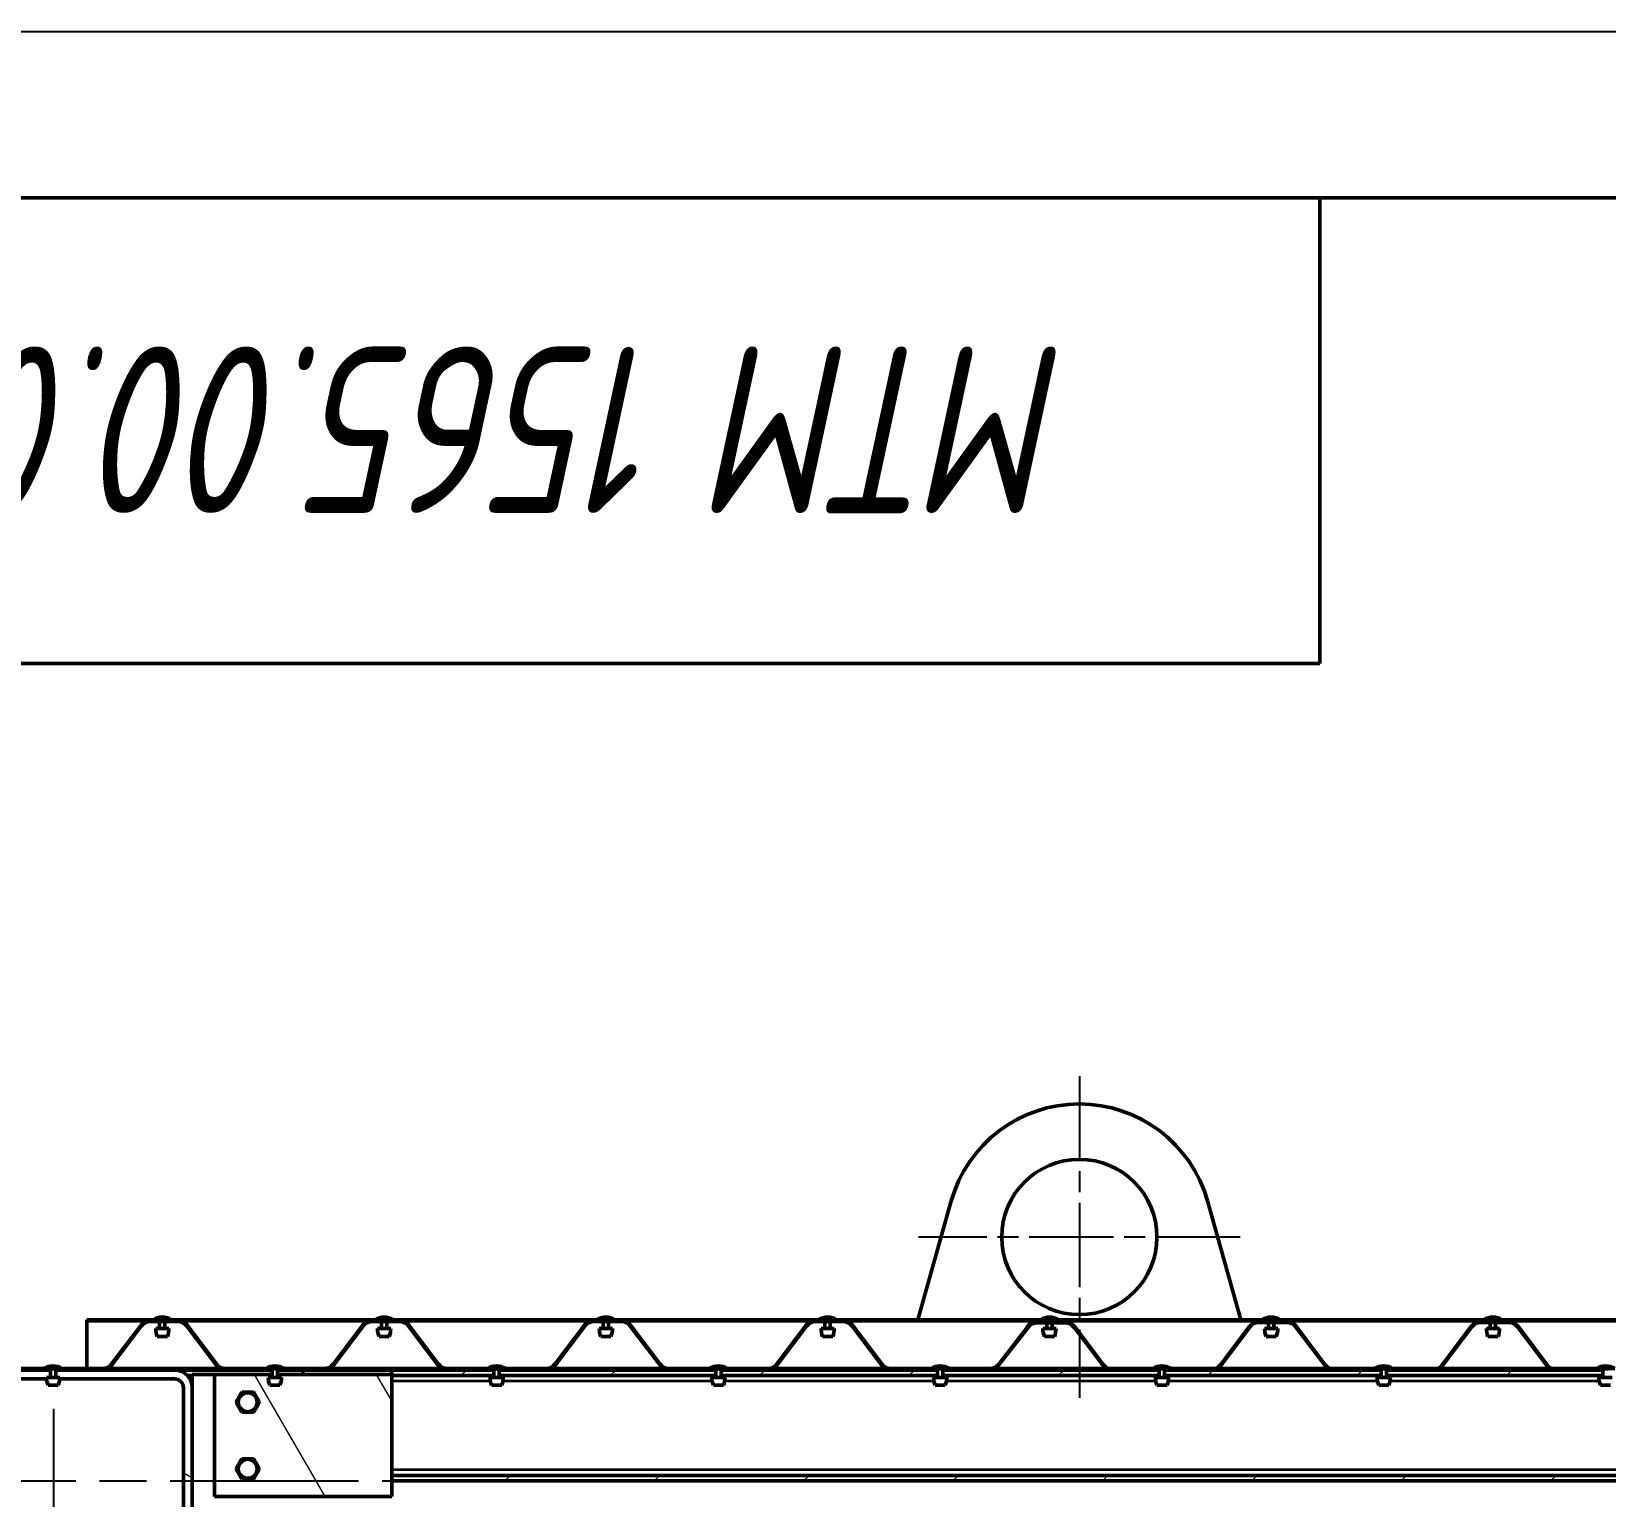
# Model space of a CAD drawing. Header units: millimetres. Extents: x 0 to 25230, y 0 to 17820.
# Drawn here: x 1538 to 2958, y 16499 to 17820 of the extents above; entities that cross this region are included whole.
import ezdxf

# ---------------------------------------------------------------- set-up
doc = ezdxf.new("R2010")
doc.units = ezdxf.units.MM
doc.header["$LTSCALE"] = 30
doc.linetypes.add('CHAIN', pattern=[0.7087, 0.4724, -0.0591, 0.1181, -0.0591])
for name, color, linetype, lineweight in [('Видимые тонкие (ГОСТ)', 7, 'Continuous', 35), ('Видимый контур (ГОСТ)', 7, 'Continuous', 50), ('Кромка (ГОСТ)', 7, 'Continuous', 50), ('Маркер центра (ГОСТ)', 7, 'Continuous', 25), ('Обозначение (ГОСТ)', 7, 'Continuous', 25), ('Осевая линия (ГОСТ)', 7, 'Continuous', 25), ('Штриховка (ГОСТ)', 7, 'Continuous', 18), ('Эскизная геометрия (ГОСТ)', 7, 'Continuous', 50)]:
    doc.layers.add(name, color=color, linetype=linetype, lineweight=lineweight)
doc.styles.add('Стиль текста110', font='GOST Common Italic.ttf', dxfattribs={"width": 0.8})
pattern_1 = [(135.0002, (0, 0), (-67.3517, -67.35217), [])]
pattern_2 = [(60, (0, 0), (-82.4889, 47.62503), [])]
pattern_3 = [(45, (0, 0), (-67.3519, 67.3519), [])]

# ---------------------------------------------------------------- blocks, each defined once
blk = doc.blocks.new('ГОСТ - Доп. графы 3')
at = {"layer": 'Эскизная геометрия (ГОСТ)'}
for p, q in [((0, 0), (70, 0)), ((70, 0), (70, -14)), ((70, -14), (0, -14))]:
    blk.add_line(p, q, dxfattribs=at)
at = {"layer": 'Обозначение (ГОСТ)', "style": 'Стиль текста110', "width": 0.8}
for tag, p in [('ОБОЗНАЧЕНИЕ_003', (14.219, -4.468)), ('ОБОЗНАЧЕНИЕ_002', (50.389, -4.468)), ('ОБОЗНАЧЕНИЕ_001', (62.528, -4.468))]:
    blk.add_attdef(tag, p, '', height=5, rotation=180, dxfattribs=at)
blk = doc.blocks.new('Рамки ГОСТ_ граница 594x841_2')
at = {"layer": 'Кромка (ГОСТ)', "lineweight": 25}
blk.add_line((0, 594), (841, 594), dxfattribs=at)
at = {"layer": 'Кромка (ГОСТ)'}
blk.add_line((836, 589), (20, 589), dxfattribs=at)

msp = doc.modelspace()

# ---------------------------------------------------------------- hatches: boundary and pattern name
at = {"layer": 'Штриховка (ГОСТ)'}
h = msp.add_hatch(dxfattribs=at)
h.set_pattern_fill('ANSI31', color=256, scale=762, angle=90.0002105, style=0)
h.set_pattern_definition(pattern_1)
edge = h.paths.add_edge_path()
edge.add_line((1749.3129, 16614.3985), (1713.0679, 16614.3985))
edge.add_ellipse((1713.0679, 16624.6985), major_axis=(-10.3, 0), ratio=1, start_angle=37.082497, end_angle=90, ccw=False)
edge.add_line((1704.8509, 16618.4879), (1678.6527, 16653.1502))
edge.add_ellipse((1670.1165, 16646.6985), major_axis=(-6.4517, 8.5361), ratio=1, start_angle=270, end_angle=322.917503)
edge.add_line((1670.1165, 16657.3985), (1645.0702, 16657.3985))
edge.add_ellipse((1645.0702, 16646.6985), major_axis=(-10.7, 0), ratio=1, start_angle=270, end_angle=322.917503)
edge.add_line((1636.5341, 16653.1502), (1610.3359, 16618.4879))
edge.add_ellipse((1602.1189, 16624.6985), major_axis=(-6.2105, -8.217), ratio=1, start_angle=37.082497, end_angle=90, ccw=False)
edge.add_line((1602.1189, 16614.3985), (1565.8229, 16614.3985))
edge.add_line((1565.8229, 16614.3985), (1560.7679, 16614.3985))
edge.add_ellipse((1560.7679, 16613.5985), major_axis=(0.1, 0.7937), ratio=1, start_angle=7.1807558, end_angle=90)
edge.add_line((1559.9742, 16613.6985), (1602.1189, 16613.6985))
edge.add_ellipse((1602.1189, 16624.6985), major_axis=(11, 0), ratio=1, start_angle=270, end_angle=322.917503)
edge.add_line((1610.8943, 16618.0659), (1637.0925, 16652.7281))
edge.add_ellipse((1645.0702, 16646.6985), major_axis=(-7.9777, 6.0296), ratio=1, start_angle=307.082497, end_angle=360, ccw=False)
edge.add_line((1645.0702, 16656.6985), (1670.1165, 16656.6985))
edge.add_ellipse((1670.1165, 16646.6985), major_axis=(10, 0), ratio=1, start_angle=37.082497, end_angle=90, ccw=False)
edge.add_line((1678.0942, 16652.7281), (1704.2924, 16618.0659))
edge.add_ellipse((1713.0679, 16624.6985), major_axis=(6.6326, -8.7754), ratio=1, start_angle=270, end_angle=322.917503)
edge.add_line((1713.0679, 16613.6985), (1755.1616, 16613.6985))
edge.add_ellipse((1754.3679, 16613.5985), major_axis=(0.8, 0), ratio=1, start_angle=7.1807558, end_angle=90)
edge.add_line((1754.3679, 16614.3985), (1749.3129, 16614.3985))
h = msp.add_hatch(dxfattribs=at)
h.set_pattern_fill('ANSI31', color=256, scale=762, angle=90.0002105, style=0)
h.set_pattern_definition(pattern_1)
edge = h.paths.add_edge_path()
edge.add_line((1949.3129, 16614.3985), (1913.0679, 16614.3985))
edge.add_ellipse((1913.0679, 16624.6985), major_axis=(-10.3, 0), ratio=1, start_angle=37.082497, end_angle=90, ccw=False)
edge.add_line((1904.8509, 16618.4879), (1878.6527, 16653.1502))
edge.add_ellipse((1870.1165, 16646.6985), major_axis=(-6.4517, 8.5361), ratio=1, start_angle=270, end_angle=322.917503)
edge.add_line((1870.1165, 16657.3985), (1845.0702, 16657.3985))
edge.add_ellipse((1845.0702, 16646.6985), major_axis=(-10.7, 0), ratio=1, start_angle=270, end_angle=322.917503)
edge.add_line((1836.5341, 16653.1502), (1810.3359, 16618.4879))
edge.add_ellipse((1802.1189, 16624.6985), major_axis=(-6.2105, -8.217), ratio=1, start_angle=37.082497, end_angle=90, ccw=False)
edge.add_line((1802.1189, 16614.3985), (1765.8229, 16614.3985))
edge.add_line((1765.8229, 16614.3985), (1760.7679, 16614.3985))
edge.add_ellipse((1760.7679, 16613.5985), major_axis=(0.1, 0.7937), ratio=1, start_angle=7.1807558, end_angle=90)
edge.add_line((1759.9742, 16613.6985), (1802.1189, 16613.6985))
edge.add_ellipse((1802.1189, 16624.6985), major_axis=(11, 0), ratio=1, start_angle=270, end_angle=322.917503)
edge.add_line((1810.8943, 16618.0659), (1837.0925, 16652.7281))
edge.add_ellipse((1845.0702, 16646.6985), major_axis=(6.0296, 7.9777), ratio=1, start_angle=37.082497, end_angle=90, ccw=False)
edge.add_line((1845.0702, 16656.6985), (1870.1165, 16656.6985))
edge.add_ellipse((1870.1165, 16646.6985), major_axis=(10, 0), ratio=1, start_angle=37.082497, end_angle=90, ccw=False)
edge.add_line((1878.0942, 16652.7281), (1904.2924, 16618.0659))
edge.add_ellipse((1913.0679, 16624.6985), major_axis=(6.6326, -8.7754), ratio=1, start_angle=270, end_angle=322.917503)
edge.add_line((1913.0679, 16613.6985), (1955.1616, 16613.6985))
edge.add_ellipse((1954.3679, 16613.5985), major_axis=(0.8, 0), ratio=1, start_angle=7.1807558, end_angle=90)
edge.add_line((1954.3679, 16614.3985), (1949.3129, 16614.3985))
h = msp.add_hatch(dxfattribs=at)
h.set_pattern_fill('ANSI31', color=256, scale=762, angle=90.0002105, style=0)
h.set_pattern_definition(pattern_1)
edge = h.paths.add_edge_path()
edge.add_line((2149.3129, 16614.3985), (2113.0679, 16614.3985))
edge.add_ellipse((2113.0679, 16624.6985), major_axis=(-10.3, 0), ratio=1, start_angle=37.0824939, end_angle=90, ccw=False)
edge.add_line((2104.8509, 16618.4879), (2078.6527, 16653.1502))
edge.add_ellipse((2070.1165, 16646.6985), major_axis=(-6.4517, 8.5361), ratio=1, start_angle=270, end_angle=322.9175061)
edge.add_line((2070.1165, 16657.3985), (2045.0702, 16657.3985))
edge.add_ellipse((2045.0702, 16646.6985), major_axis=(-10.7, 0), ratio=1, start_angle=270, end_angle=322.9175029)
edge.add_line((2036.5341, 16653.1502), (2010.3359, 16618.4879))
edge.add_ellipse((2002.1189, 16624.6985), major_axis=(-6.2105, -8.217), ratio=1, start_angle=37.0824971, end_angle=90, ccw=False)
edge.add_line((2002.1189, 16614.3985), (1965.8229, 16614.3985))
edge.add_line((1965.8229, 16614.3985), (1960.7679, 16614.3985))
edge.add_ellipse((1960.7679, 16613.5985), major_axis=(0.1, 0.7937), ratio=1, start_angle=7.1807558, end_angle=90)
edge.add_line((1959.9742, 16613.6985), (2002.1189, 16613.6985))
edge.add_ellipse((2002.1189, 16624.6985), major_axis=(11, 0), ratio=1, start_angle=270, end_angle=322.9175029)
edge.add_line((2010.8943, 16618.0659), (2037.0925, 16652.7281))
edge.add_ellipse((2045.0702, 16646.6985), major_axis=(-7.9777, 6.0296), ratio=1, start_angle=307.0824971, end_angle=360, ccw=False)
edge.add_line((2045.0702, 16656.6985), (2070.1165, 16656.6985))
edge.add_ellipse((2070.1165, 16646.6985), major_axis=(10, 0), ratio=1, start_angle=37.0824939, end_angle=90, ccw=False)
edge.add_line((2078.0942, 16652.7281), (2104.2924, 16618.0659))
edge.add_ellipse((2113.0679, 16624.6985), major_axis=(6.6326, -8.7755), ratio=1, start_angle=270, end_angle=322.9175061)
edge.add_line((2113.0679, 16613.6985), (2155.1616, 16613.6985))
edge.add_ellipse((2154.3679, 16613.5985), major_axis=(0.8, 0), ratio=1, start_angle=7.1807558, end_angle=90)
edge.add_line((2154.3679, 16614.3985), (2149.3129, 16614.3985))
h = msp.add_hatch(dxfattribs=at)
h.set_pattern_fill('ANSI31', color=256, scale=762, angle=90.0002105, style=0)
h.set_pattern_definition(pattern_1)
edge = h.paths.add_edge_path()
edge.add_line((2304.8503, 16618.488), (2278.6527, 16653.1501))
edge.add_ellipse((2270.1165, 16646.6985), major_axis=(-6.4516, 8.5362), ratio=1, start_angle=270, end_angle=322.9180666)
edge.add_line((2270.1165, 16657.3985), (2245.0703, 16657.3985))
edge.add_ellipse((2245.0703, 16646.6985), major_axis=(-10.7, 0), ratio=1, start_angle=270, end_angle=322.917448)
edge.add_line((2236.5341, 16653.1502), (2210.3359, 16618.4879))
edge.add_ellipse((2202.1189, 16624.6985), major_axis=(-6.2105, -8.217), ratio=1, start_angle=37.082552, end_angle=90, ccw=False)
edge.add_line((2202.1189, 16614.3985), (2165.8229, 16614.3985))
edge.add_line((2165.8229, 16614.3985), (2160.7679, 16614.3985))
edge.add_ellipse((2160.7679, 16613.5985), major_axis=(0.1, 0.7937), ratio=1, start_angle=7.1807558, end_angle=90)
edge.add_line((2159.9742, 16613.6985), (2202.1189, 16613.6985))
edge.add_ellipse((2202.1189, 16624.6985), major_axis=(11, 0), ratio=1, start_angle=270, end_angle=322.917448)
edge.add_line((2210.8943, 16618.0659), (2237.0926, 16652.7281))
edge.add_ellipse((2245.0703, 16646.6985), major_axis=(6.0297, 7.9777), ratio=1, start_angle=37.082552, end_angle=90, ccw=False)
edge.add_line((2245.0703, 16656.6985), (2270.1165, 16656.6985))
edge.add_ellipse((2270.1165, 16646.6985), major_axis=(10, 0), ratio=1, start_angle=37.0819334, end_angle=90, ccw=False)
edge.add_line((2278.0943, 16652.728), (2304.2918, 16618.066))
edge.add_ellipse((2313.0673, 16624.6985), major_axis=(6.6325, -8.7755), ratio=1, start_angle=270, end_angle=322.9180666)
edge.add_line((2313.0673, 16613.6985), (2355.1616, 16613.6985))
edge.add_ellipse((2354.3679, 16613.5985), major_axis=(0.8, 0), ratio=1, start_angle=7.1807558, end_angle=90)
edge.add_line((2354.3679, 16614.3985), (2349.3129, 16614.3985))
edge.add_line((2349.3129, 16614.3985), (2313.0673, 16614.3985))
edge.add_ellipse((2313.0673, 16624.6985), major_axis=(-10.3, 0), ratio=1, start_angle=37.0819334, end_angle=90, ccw=False)
h = msp.add_hatch(dxfattribs=at)
h.set_pattern_fill('ANSI31', color=256, scale=762, angle=90.0002105, style=0)
h.set_pattern_definition(pattern_1)
edge = h.paths.add_edge_path()
edge.add_line((2359.9742, 16613.6985), (2402.2038, 16613.6985))
edge.add_ellipse((2402.2038, 16624.6985), major_axis=(11, 0), ratio=1, start_angle=270, end_angle=322.2009901)
edge.add_line((2410.8956, 16617.9567), (2437.1675, 16651.8274))
edge.add_ellipse((2445.0692, 16645.6985), major_axis=(-7.9017, 6.1289), ratio=1, start_angle=307.7990099, end_angle=360, ccw=False)
edge.add_line((2445.0692, 16655.6985), (2470.1165, 16655.6985))
edge.add_ellipse((2470.1165, 16645.6985), major_axis=(10, 0), ratio=1, start_angle=36.3795435, end_angle=90, ccw=False)
edge.add_line((2478.1676, 16651.6298), (2479.6186, 16649.6602))
edge.add_line((2479.6186, 16649.6602), (2479.789, 16649.7857))
edge.add_line((2479.789, 16649.7857), (2480.1822, 16650.0754))
edge.add_line((2480.1822, 16650.0754), (2478.7312, 16652.045))
edge.add_ellipse((2470.1165, 16645.6985), major_axis=(-6.3465, 8.6146), ratio=1, start_angle=270, end_angle=323.6204565)
edge.add_line((2470.1165, 16656.3985), (2445.0692, 16656.3985))
edge.add_ellipse((2445.0692, 16645.6985), major_axis=(-10.7, 0), ratio=1, start_angle=270, end_angle=322.2009901)
edge.add_line((2436.6144, 16652.2564), (2435.1201, 16650.3298))
edge.add_line((2435.1201, 16650.3298), (2410.3425, 16618.3857))
edge.add_ellipse((2402.2038, 16624.6985), major_axis=(-6.3128, -8.1387), ratio=1, start_angle=37.7990099, end_angle=90, ccw=False)
edge.add_line((2402.2038, 16614.3985), (2365.8229, 16614.3985))
edge.add_line((2365.8229, 16614.3985), (2360.7679, 16614.3985))
edge.add_ellipse((2360.7679, 16613.5985), major_axis=(0.1, 0.7937), ratio=1, start_angle=7.1807558, end_angle=90)
h = msp.add_hatch(dxfattribs=at)
h.set_pattern_fill('ANSI31', color=256, scale=762, angle=14.9999778, style=0)
h.set_pattern_definition(pattern_2)
edge = h.paths.add_edge_path()
edge.add_line((2555.1616, 16613.6985), (2513.0679, 16613.6985))
edge.add_ellipse((2513.0679, 16623.9985), major_axis=(-10.3, 0), ratio=1, start_angle=37.082497, end_angle=90, ccw=False)
edge.add_line((2504.8509, 16617.7879), (2478.6527, 16652.4502))
edge.add_ellipse((2470.1165, 16645.9985), major_axis=(-6.4517, 8.5361), ratio=1, start_angle=270, end_angle=322.917503)
edge.add_line((2470.1165, 16656.6985), (2445.0702, 16656.6985))
edge.add_ellipse((2445.0702, 16645.9985), major_axis=(-10.7, 0), ratio=1, start_angle=270, end_angle=322.917503)
edge.add_line((2436.5341, 16652.4502), (2435, 16650.4206))
edge.add_line((2435, 16650.4206), (2435.1201, 16650.3298))
edge.add_line((2435.1201, 16650.3298), (2435.5585, 16649.9985))
edge.add_line((2435.5585, 16649.9985), (2437.0925, 16652.0281))
edge.add_ellipse((2445.0702, 16645.9985), major_axis=(6.0296, 7.9777), ratio=1, start_angle=37.082497, end_angle=90, ccw=False)
edge.add_line((2445.0702, 16655.9985), (2470.1165, 16655.9985))
edge.add_ellipse((2470.1165, 16645.9985), major_axis=(10, 0), ratio=1, start_angle=37.082497, end_angle=90, ccw=False)
edge.add_line((2478.0942, 16652.0281), (2479.789, 16649.7857))
edge.add_line((2479.789, 16649.7857), (2504.2924, 16617.3659))
edge.add_ellipse((2513.0679, 16623.9985), major_axis=(6.6326, -8.7754), ratio=1, start_angle=270, end_angle=322.917503)
edge.add_line((2513.0679, 16612.9985), (2555.1679, 16612.9985))
edge.add_line((2555.1679, 16612.9985), (2555.1679, 16613.5985))
edge.add_ellipse((2554.3679, 16613.5985), major_axis=(0.1, -0.7937), ratio=1, start_angle=82.8192442, end_angle=90)
h = msp.add_hatch(dxfattribs=at)
h.set_pattern_fill('ANSI31', color=256, scale=762, angle=14.9999778, style=0)
h.set_pattern_definition(pattern_2)
edge = h.paths.add_edge_path()
edge.add_line((2755.1616, 16613.6985), (2713.0679, 16613.6985))
edge.add_ellipse((2713.0679, 16623.9985), major_axis=(-10.3, 0), ratio=1, start_angle=37.082497, end_angle=90, ccw=False)
edge.add_line((2704.8509, 16617.7879), (2678.6527, 16652.4502))
edge.add_ellipse((2670.1165, 16645.9985), major_axis=(-6.4517, 8.5361), ratio=1, start_angle=270, end_angle=322.917503)
edge.add_line((2670.1165, 16656.6985), (2645.0702, 16656.6985))
edge.add_ellipse((2645.0702, 16645.9985), major_axis=(-10.7, 0), ratio=1, start_angle=270, end_angle=322.917503)
edge.add_line((2636.5341, 16652.4502), (2610.3359, 16617.7879))
edge.add_ellipse((2602.1189, 16623.9985), major_axis=(-6.2105, -8.217), ratio=1, start_angle=37.082497, end_angle=90, ccw=False)
edge.add_line((2602.1189, 16613.6985), (2559.9742, 16613.6985))
edge.add_ellipse((2560.7679, 16613.5985), major_axis=(0, 0.8), ratio=1, start_angle=82.8192442, end_angle=90)
edge.add_line((2559.9679, 16613.5985), (2559.9679, 16612.9985))
edge.add_line((2559.9679, 16612.9985), (2602.1189, 16612.9985))
edge.add_ellipse((2602.1189, 16623.9985), major_axis=(11, 0), ratio=1, start_angle=270, end_angle=322.917503)
edge.add_line((2610.8943, 16617.3659), (2637.0925, 16652.0281))
edge.add_ellipse((2645.0702, 16645.9985), major_axis=(-7.9777, 6.0296), ratio=1, start_angle=307.082497, end_angle=360, ccw=False)
edge.add_line((2645.0702, 16655.9985), (2670.1165, 16655.9985))
edge.add_ellipse((2670.1165, 16645.9985), major_axis=(10, 0), ratio=1, start_angle=37.082497, end_angle=90, ccw=False)
edge.add_line((2678.0942, 16652.0281), (2704.2924, 16617.3659))
edge.add_ellipse((2713.0679, 16623.9985), major_axis=(6.6326, -8.7754), ratio=1, start_angle=270, end_angle=322.917503)
edge.add_line((2713.0679, 16612.9985), (2755.1679, 16612.9985))
edge.add_line((2755.1679, 16612.9985), (2755.1679, 16613.5985))
edge.add_ellipse((2754.3679, 16613.5985), major_axis=(0.1, -0.7937), ratio=1, start_angle=82.8192442, end_angle=90)
h = msp.add_hatch(dxfattribs=at)
h.set_pattern_fill('ANSI31', color=256, scale=762, angle=14.9999778, style=0)
h.set_pattern_definition(pattern_2)
edge = h.paths.add_edge_path()
edge.add_line((2955.1616, 16613.6985), (2913.0679, 16613.6985))
edge.add_ellipse((2913.0679, 16623.9985), major_axis=(-10.3, 0), ratio=1, start_angle=37.082497, end_angle=90, ccw=False)
edge.add_line((2904.8509, 16617.7879), (2878.6527, 16652.4502))
edge.add_ellipse((2870.1165, 16645.9985), major_axis=(-6.4517, 8.5361), ratio=1, start_angle=270, end_angle=322.917503)
edge.add_line((2870.1165, 16656.6985), (2845.0702, 16656.6985))
edge.add_ellipse((2845.0702, 16645.9985), major_axis=(-10.7, 0), ratio=1, start_angle=270, end_angle=322.917503)
edge.add_line((2836.5341, 16652.4502), (2810.3359, 16617.7879))
edge.add_ellipse((2802.1189, 16623.9985), major_axis=(-6.2105, -8.217), ratio=1, start_angle=37.082497, end_angle=90, ccw=False)
edge.add_line((2802.1189, 16613.6985), (2759.9742, 16613.6985))
edge.add_ellipse((2760.7679, 16613.5985), major_axis=(0, 0.8), ratio=1, start_angle=82.8192442, end_angle=90)
edge.add_line((2759.9679, 16613.5985), (2759.9679, 16612.9985))
edge.add_line((2759.9679, 16612.9985), (2802.1189, 16612.9985))
edge.add_ellipse((2802.1189, 16623.9985), major_axis=(11, 0), ratio=1, start_angle=270, end_angle=322.917503)
edge.add_line((2810.8943, 16617.3659), (2837.0925, 16652.0281))
edge.add_ellipse((2845.0702, 16645.9985), major_axis=(6.0296, 7.9777), ratio=1, start_angle=37.082497, end_angle=90, ccw=False)
edge.add_line((2845.0702, 16655.9985), (2870.1165, 16655.9985))
edge.add_ellipse((2870.1165, 16645.9985), major_axis=(10, 0), ratio=1, start_angle=37.082497, end_angle=90, ccw=False)
edge.add_line((2878.0942, 16652.0281), (2904.2924, 16617.3659))
edge.add_ellipse((2913.0679, 16623.9985), major_axis=(6.6326, -8.7754), ratio=1, start_angle=270, end_angle=322.917503)
edge.add_line((2913.0679, 16612.9985), (2955.1679, 16612.9985))
edge.add_line((2955.1679, 16612.9985), (2955.1679, 16613.5985))
edge.add_ellipse((2954.3679, 16613.5985), major_axis=(0.1, -0.7937), ratio=1, start_angle=82.8192442, end_angle=90)
h = msp.add_hatch(dxfattribs=at)
h.set_pattern_fill('ANSI31', color=256, scale=762, angle=105.0002455, style=0)
h.set_pattern_definition([(150.00025, (0, 0), (-47.62465, -82.4891), [])])
edge = h.paths.add_edge_path()
edge.add_ellipse((1499.0679, 16428.9985), major_axis=(0, -16), ratio=1, start_angle=270, end_angle=360)
edge.add_line((1499.0679, 16412.9985), (1667.0679, 16412.9985))
edge.add_ellipse((1667.0679, 16428.9985), major_axis=(16, 0), ratio=1, start_angle=270, end_angle=360)
edge.add_line((1683.0679, 16428.9985), (1683.0679, 16596.9985))
edge.add_ellipse((1667.0679, 16596.9985), major_axis=(0, 16), ratio=1, start_angle=270, end_angle=360)
edge.add_line((1667.0679, 16612.9985), (1559.9679, 16612.9985))
edge.add_line((1559.9679, 16612.9985), (1555.1679, 16612.9985))
edge.add_line((1555.1679, 16612.9985), (1499.0679, 16612.9985))
edge.add_ellipse((1499.0679, 16596.9985), major_axis=(-16, 0), ratio=1, start_angle=270, end_angle=360)
edge.add_line((1483.0679, 16596.9985), (1483.0679, 16591.9985))
edge.add_line((1483.0679, 16591.9985), (1483.0679, 16512.9985))
edge.add_line((1483.0679, 16512.9985), (1483.0679, 16428.9985))
edge = h.paths.add_edge_path(flags=0)
edge.add_ellipse((1667.0679, 16596.9985), major_axis=(8, 0), ratio=1, start_angle=0, end_angle=90)
edge.add_line((1667.0679, 16604.9985), (1563.4818, 16604.9985))
edge.add_line((1563.4818, 16604.9985), (1563.5115, 16606.3985))
edge.add_line((1563.5115, 16606.3985), (1551.6243, 16606.3985))
edge.add_line((1551.6243, 16606.3985), (1551.654, 16604.9985))
edge.add_line((1551.654, 16604.9985), (1499.0679, 16604.9985))
edge.add_ellipse((1499.0679, 16596.9985), major_axis=(0, 8), ratio=1, start_angle=0, end_angle=90)
edge.add_line((1491.0679, 16596.9985), (1491.0679, 16428.9985))
edge.add_ellipse((1499.0679, 16428.9985), major_axis=(-8, 0), ratio=1, start_angle=0, end_angle=90)
edge.add_line((1499.0679, 16420.9985), (1667.0679, 16420.9985))
edge.add_ellipse((1667.0679, 16428.9985), major_axis=(0, -8), ratio=1, start_angle=0, end_angle=90)
edge.add_line((1675.0679, 16428.9985), (1675.0679, 16596.9985))
h = msp.add_hatch(dxfattribs=at)
h.set_pattern_fill('ANSI31', color=256, scale=762, angle=90.0002105, style=0)
h.set_pattern_definition(pattern_1)
edge = h.paths.add_edge_path()
edge.add_line((1549.3129, 16614.3985), (1513.0679, 16614.3985))
edge.add_line((1513.0679, 16614.3985), (1513.0679, 16613.6985))
edge.add_line((1513.0679, 16613.6985), (1555.1616, 16613.6985))
edge.add_ellipse((1554.3679, 16613.5985), major_axis=(0.8, 0), ratio=1, start_angle=7.1807558, end_angle=90)
edge.add_line((1554.3679, 16614.3985), (1549.3129, 16614.3985))
h = msp.add_hatch(dxfattribs=at)
h.set_pattern_fill('ANSI31', color=256, scale=762, angle=75.0001754, style=0)
h.set_pattern_definition([(120.0002, (0, 0), (-82.4888, -47.62525), [])])
edge = h.paths.add_edge_path()
edge.add_line((1703.0679, 16608.9985), (1703.0679, 16498.9985))
edge.add_line((1703.0679, 16498.9985), (1863.0679, 16498.9985))
edge.add_line((1863.0679, 16498.9985), (1863.0679, 16512.9985))
edge.add_line((1863.0679, 16512.9985), (1863.0679, 16517.9985))
edge.add_line((1863.0679, 16517.9985), (1863.0679, 16607.9985))
edge.add_line((1863.0679, 16607.9985), (1863.0679, 16608.9985))
edge.add_line((1863.0679, 16608.9985), (1759.9679, 16608.9985))
edge.add_line((1759.9679, 16608.9985), (1759.9679, 16606.3985))
edge.add_line((1759.9679, 16606.3985), (1763.5115, 16606.3985))
edge.add_ellipse((1747.0052, 16606.0479), major_axis=(0.3505, -16.5063), ratio=1, start_angle=64.9571298, end_angle=90, ccw=False)
edge.add_line((1762.1081, 16599.3785), (1753.0276, 16599.3785))
edge.add_ellipse((1768.1306, 16606.0479), major_axis=(-6.6695, 15.1029), ratio=1, start_angle=64.9571298, end_angle=90, ccw=False)
edge.add_line((1751.6243, 16606.3985), (1755.1679, 16606.3985))
edge.add_line((1755.1679, 16606.3985), (1755.1679, 16608.9985))
edge.add_line((1755.1679, 16608.9985), (1703.0679, 16608.9985))
h.paths.add_polyline_path([(1743.4602, 16523.9985), (1738.264, 16532.9985), (1727.8717, 16532.9985), (1722.6756, 16523.9985), (1727.8717, 16514.9985), (1738.264, 16514.9985)], flags=0)
h.paths.add_polyline_path([(1743.4602, 16583.9985), (1738.264, 16592.9985), (1727.8717, 16592.9985), (1722.6756, 16583.9985), (1727.8717, 16574.9985), (1738.264, 16574.9985)], flags=0)
h = msp.add_hatch(dxfattribs=at)
h.set_pattern_fill('ANSI31', color=256, scale=762, style=0)
h.set_pattern_definition(pattern_3)
h.paths.add_polyline_path([(1955.1679, 16612.9985), (1863.0679, 16612.9985), (1863.0679, 16608.9985), (1863.0679, 16607.9985), (1955.1679, 16607.9985)])
h = msp.add_hatch(dxfattribs=at)
h.set_pattern_fill('ANSI31', color=256, scale=762, style=0)
h.set_pattern_definition(pattern_3)
h.paths.add_polyline_path([(2155.1679, 16612.9985), (1959.9679, 16612.9985), (1959.9679, 16607.9985), (2155.1679, 16607.9985)])
h = msp.add_hatch(dxfattribs=at)
h.set_pattern_fill('ANSI31', color=256, scale=762, style=0)
h.set_pattern_definition(pattern_3)
h.paths.add_polyline_path([(2355.1679, 16612.9985), (2159.9679, 16612.9985), (2159.9679, 16607.9985), (2355.1679, 16607.9985)])
h = msp.add_hatch(dxfattribs=at)
h.set_pattern_fill('ANSI31', color=256, scale=762, style=0)
h.set_pattern_definition(pattern_3)
h.paths.add_polyline_path([(2555.1679, 16612.9985), (2513.0679, 16612.9985), (2359.9679, 16612.9985), (2359.9679, 16607.9985), (2555.1679, 16607.9985)])
h = msp.add_hatch(dxfattribs=at)
h.set_pattern_fill('ANSI31', color=256, scale=762, style=0)
h.set_pattern_definition(pattern_3)
h.paths.add_polyline_path([(2755.1679, 16612.9985), (2713.0679, 16612.9985), (2602.1189, 16612.9985), (2559.9679, 16612.9985), (2559.9679, 16607.9985), (2755.1679, 16607.9985)])
h = msp.add_hatch(dxfattribs=at)
h.set_pattern_fill('ANSI31', color=256, scale=762, style=0)
h.set_pattern_definition(pattern_3)
h.paths.add_polyline_path([(2955.1679, 16612.9985), (2913.0679, 16612.9985), (2802.1189, 16612.9985), (2759.9679, 16612.9985), (2759.9679, 16607.9985), (2955.1679, 16607.9985)])
h = msp.add_hatch(dxfattribs=at)
h.set_pattern_fill('ANSI31', color=256, scale=762, style=0)
h.set_pattern_definition(pattern_3)
h.paths.add_polyline_path([(4293.0679, 16512.9985), (4293.0679, 16517.9985), (1863.0679, 16517.9985), (1863.0679, 16512.9985)])

# ---------------------------------------------------------------- linework, layer by layer
at = {"layer": 'Видимые тонкие (ГОСТ)'}
for p, q in [((1641.2636, 16656.6985), (1588.0679, 16656.6985)), ((1658.4679, 16657.5985), (1653.6679, 16657.5985)), ((1841.2636, 16656.6985), (1673.9231, 16656.6985)), ((1858.4679, 16657.5985), (1853.6679, 16657.5985)), ((2041.2636, 16656.6985), (1873.9231, 16656.6985)), ((2058.4679, 16657.5985), (2053.6679, 16657.5985)), ((2241.2637, 16656.6985), (2073.9231, 16656.6985)), ((2258.4679, 16657.5985), (2253.6679, 16657.5985)), ((2445.0702, 16656.6985), (2273.9231, 16656.6985)), ((2458.4679, 16657.5985), (2453.6679, 16657.5985)), ((2645.0702, 16656.6985), (2470.1165, 16656.6985)), ((2658.4679, 16657.5985), (2653.6679, 16657.5985)), ((2845.0702, 16656.6985), (2670.1165, 16656.6985)), ((2858.4679, 16657.5985), (2853.6679, 16657.5985)), ((3045.0702, 16656.6985), (2870.1165, 16656.6985)), ((1559.9679, 16613.5985), (1555.1679, 16613.5985)), ((1604.5866, 16614.6985), (1588.0679, 16614.6985)), ((1708.4853, 16614.6985), (1606.7014, 16614.6985)), ((1749.8206, 16614.6985), (1710.6001, 16614.6985)), ((1759.9679, 16613.5985), (1755.1679, 16613.5985)), ((1804.5866, 16614.6985), (1765.3152, 16614.6985)), ((1908.4853, 16614.6985), (1806.7014, 16614.6985)), ((1949.8206, 16614.6985), (1910.6001, 16614.6985)), ((1959.9679, 16613.5985), (1955.1679, 16613.5985)), ((2004.5866, 16614.6985), (1965.3152, 16614.6985)), ((2108.4853, 16614.6985), (2006.7014, 16614.6985)), ((2149.8206, 16614.6985), (2110.6001, 16614.6985)), ((2159.9679, 16613.5985), (2155.1679, 16613.5985)), ((2204.5867, 16614.6985), (2165.3152, 16614.6985)), ((2308.4848, 16614.6985), (2206.7014, 16614.6985)), ((2349.8206, 16614.6985), (2310.5996, 16614.6985)), ((2359.9679, 16613.5985), (2355.1679, 16613.5985)), ((2404.6716, 16614.6985), (2365.3152, 16614.6985)), ((2507.1934, 16614.6985), (2406.7864, 16614.6985)), ((2549.8206, 16614.6985), (2508.6407, 16614.6985)), ((2559.9679, 16613.5985), (2555.1679, 16613.5985)), ((2606.546, 16614.6985), (2565.3152, 16614.6985)), ((2707.1934, 16614.6985), (2607.9934, 16614.6985)), ((2749.8206, 16614.6985), (2708.6407, 16614.6985)), ((2759.9679, 16613.5985), (2755.1679, 16613.5985)), ((2806.546, 16614.6985), (2765.3152, 16614.6985)), ((2907.1934, 16614.6985), (2807.9934, 16614.6985)), ((2949.8206, 16614.6985), (2908.6407, 16614.6985)), ((2959.9679, 16613.5985), (2955.1679, 16613.5985)), ((1951.9046, 16602.9985), (1863.0679, 16602.9985)), ((2151.9046, 16602.9985), (1963.2311, 16602.9985)), ((2351.9046, 16602.9985), (2163.2311, 16602.9985)), ((2551.9046, 16602.9985), (2363.2311, 16602.9985)), ((2751.9046, 16602.9985), (2563.2311, 16602.9985)), ((2951.9046, 16602.9985), (2763.2311, 16602.9985)), ((4293.0679, 16522.9985), (1863.0679, 16522.9985))]:
    msp.add_line(p, q, dxfattribs=at)
at = {"layer": 'Видимый контур (ГОСТ)'}
for p, q in [((2367.5576, 16765.5157), (2337.4031, 16658.3985)), ((2628.7326, 16658.3985), (2598.5782, 16765.5157)), ((3588.0679, 16658.3985), (1588.0679, 16658.3985)), ((1588.0679, 16657.6985), (1588.0679, 16658.3985)), ((3588.0679, 16657.6985), (1588.0679, 16657.6985)), ((1588.0679, 16656.6985), (1588.0679, 16657.6985)), ((1588.0679, 16614.6985), (1588.0679, 16656.6985)), ((1636.5341, 16653.1502), (1610.3359, 16618.4879)), ((1610.8943, 16618.0659), (1637.0925, 16652.7281)), ((1670.1165, 16657.3985), (1645.0702, 16657.3985)), ((1645.0702, 16656.6985), (1670.1165, 16656.6985)), ((1653.6679, 16657.5985), (1653.6679, 16657.3985)), ((1653.6679, 16656.6985), (1653.6679, 16650.3985)), ((1658.4679, 16657.5985), (1658.4679, 16657.3985)), ((1658.4679, 16656.6985), (1658.4679, 16650.3985)), ((1678.0942, 16652.7281), (1704.2924, 16618.0659)), ((1704.8509, 16618.4879), (1678.6527, 16653.1502)), ((1836.5341, 16653.1502), (1810.3359, 16618.4879)), ((1810.8943, 16618.0659), (1837.0925, 16652.7281)), ((1870.1165, 16657.3985), (1845.0702, 16657.3985)), ((1845.0702, 16656.6985), (1870.1165, 16656.6985)), ((1853.6679, 16657.5985), (1853.6679, 16657.3985)), ((1853.6679, 16656.6985), (1853.6679, 16650.3985)), ((1858.4679, 16657.5985), (1858.4679, 16657.3985)), ((1858.4679, 16656.6985), (1858.4679, 16650.3985)), ((1878.0942, 16652.7281), (1904.2924, 16618.0659)), ((1904.8509, 16618.4879), (1878.6527, 16653.1502)), ((2036.5341, 16653.1502), (2010.3359, 16618.4879)), ((2010.8943, 16618.0659), (2037.0925, 16652.7281)), ((2070.1165, 16657.3985), (2045.0702, 16657.3985)), ((2045.0702, 16656.6985), (2070.1165, 16656.6985)), ((2053.6679, 16657.5985), (2053.6679, 16657.3985)), ((2053.6679, 16656.6985), (2053.6679, 16650.3985)), ((2058.4679, 16657.5985), (2058.4679, 16657.3985)), ((2058.4679, 16656.6985), (2058.4679, 16650.3985)), ((2078.0942, 16652.7281), (2104.2924, 16618.0659)), ((2104.8509, 16618.4879), (2078.6527, 16653.1502)), ((2236.5341, 16653.1502), (2210.3359, 16618.4879)), ((2210.8943, 16618.0659), (2237.0926, 16652.7281)), ((2270.1165, 16657.3985), (2245.0703, 16657.3985)), ((2245.0703, 16656.6985), (2270.1165, 16656.6985)), ((2253.6679, 16657.5985), (2253.6679, 16657.3985)), ((2253.6679, 16656.6985), (2253.6679, 16650.3985)), ((2258.4679, 16657.5985), (2258.4679, 16657.3985)), ((2258.4679, 16656.6985), (2258.4679, 16650.3985)), ((2278.0943, 16652.728), (2304.2918, 16618.066)), ((2304.8503, 16618.488), (2278.6527, 16653.1501)), ((2436.6144, 16652.2564), (2410.3425, 16618.3857)), ((2410.8956, 16617.9567), (2437.1675, 16651.8274)), ((2436.5341, 16652.4502), (2435, 16650.4206)), ((2435.5585, 16649.9985), (2437.0925, 16652.0281)), ((2470.1165, 16656.3985), (2445.0692, 16656.3985)), ((2445.0692, 16655.6985), (2470.1165, 16655.6985)), ((2470.1165, 16656.6985), (2445.0702, 16656.6985)), ((2445.0702, 16655.9985), (2470.1165, 16655.9985)), ((2453.6679, 16657.5985), (2453.6679, 16656.6985)), ((2453.6679, 16655.6985), (2453.6679, 16650.3985)), ((2458.4679, 16657.5985), (2458.4679, 16656.6985)), ((2458.4679, 16655.6985), (2458.4679, 16650.3985)), ((2478.0942, 16652.0281), (2504.2924, 16617.3659)), ((2478.1676, 16651.6298), (2479.6186, 16649.6602)), ((2504.8509, 16617.7879), (2478.6527, 16652.4502)), ((2480.1822, 16650.0754), (2478.7312, 16652.045)), ((2636.5341, 16652.4502), (2610.3359, 16617.7879)), ((2610.8943, 16617.3659), (2637.0925, 16652.0281)), ((2670.1165, 16656.6985), (2645.0702, 16656.6985)), ((2645.0702, 16655.9985), (2670.1165, 16655.9985)), ((2653.6679, 16657.5985), (2653.6679, 16656.6985)), ((2653.6679, 16655.9985), (2653.6679, 16650.3985)), ((2658.4679, 16657.5985), (2658.4679, 16656.6985)), ((2658.4679, 16655.9985), (2658.4679, 16650.3985)), ((2678.0942, 16652.0281), (2704.2924, 16617.3659)), ((2704.8509, 16617.7879), (2678.6527, 16652.4502)), ((2836.5341, 16652.4502), (2810.3359, 16617.7879)), ((2810.8943, 16617.3659), (2837.0925, 16652.0281)), ((2870.1165, 16656.6985), (2845.0702, 16656.6985)), ((2845.0702, 16655.9985), (2870.1165, 16655.9985)), ((2853.6679, 16657.5985), (2853.6679, 16656.6985)), ((2853.6679, 16655.9985), (2853.6679, 16650.3985)), ((2858.4679, 16657.5985), (2858.4679, 16656.6985)), ((2858.4679, 16655.9985), (2858.4679, 16650.3985)), ((2878.0942, 16652.0281), (2904.2924, 16617.3659)), ((2904.8509, 16617.7879), (2878.6527, 16652.4502)), ((1650.1243, 16650.3985), (1662.0115, 16650.3985)), ((1651.5276, 16643.3785), (1660.6081, 16643.3785)), ((1850.1243, 16650.3985), (1862.0115, 16650.3985)), ((1851.5276, 16643.3785), (1860.6081, 16643.3785)), ((2050.1243, 16650.3985), (2062.0115, 16650.3985)), ((2051.5276, 16643.3785), (2060.6081, 16643.3785)), ((2250.1243, 16650.3985), (2262.0115, 16650.3985)), ((2251.5276, 16643.3785), (2260.6081, 16643.3785)), ((2435, 16650.4206), (2435.5585, 16649.9985)), ((2450.1243, 16650.3985), (2462.0115, 16650.3985)), ((2451.5276, 16643.3785), (2460.6081, 16643.3785)), ((2479.6186, 16649.6602), (2480.1822, 16650.0754)), ((2650.1243, 16650.3985), (2662.0115, 16650.3985)), ((2651.5276, 16643.3785), (2660.6081, 16643.3785)), ((2850.1243, 16650.3985), (2862.0115, 16650.3985)), ((2851.5276, 16643.3785), (2860.6081, 16643.3785)), ((1555.1679, 16612.9985), (1499.0679, 16612.9985)), ((1549.3129, 16614.3985), (1513.0679, 16614.3985)), ((1513.0679, 16613.6985), (1555.1616, 16613.6985)), ((1549.3129, 16614.3985), (1565.8229, 16614.3985)), ((1555.1679, 16613.5985), (1555.1679, 16606.3985)), ((1559.9679, 16613.5985), (1559.9679, 16606.3985)), ((1667.0679, 16612.9985), (1559.9679, 16612.9985)), ((1559.9742, 16613.6985), (1602.1189, 16613.6985)), ((1602.1189, 16614.3985), (1565.8229, 16614.3985)), ((1588.0679, 16614.3985), (1588.0679, 16614.6985)), ((1588.0679, 16612.9985), (1588.0679, 16613.6985)), ((1713.0679, 16613.6985), (1602.1189, 16613.6985)), ((1667.0679, 16612.9985), (1755.1679, 16612.9985)), ((1683.0679, 16608.9985), (1683.0679, 16596.9985)), ((1703.0679, 16608.9985), (1683.0679, 16608.9985)), ((1703.0679, 16608.9985), (1703.0679, 16498.9985)), ((1755.1679, 16608.9985), (1703.0679, 16608.9985)), ((1749.3129, 16614.3985), (1713.0679, 16614.3985)), ((1713.0679, 16613.6985), (1755.1616, 16613.6985)), ((1749.3129, 16614.3985), (1765.8229, 16614.3985)), ((1755.1679, 16613.5985), (1755.1679, 16606.3985)), ((1759.9679, 16613.5985), (1759.9679, 16606.3985)), ((1759.9679, 16612.9985), (1783.0679, 16612.9985)), ((1863.0679, 16608.9985), (1759.9679, 16608.9985)), ((1759.9742, 16613.6985), (1802.1189, 16613.6985)), ((1802.1189, 16614.3985), (1765.8229, 16614.3985)), ((1783.0679, 16612.9985), (1863.0679, 16612.9985)), ((1783.0679, 16608.9985), (1783.0679, 16612.9985)), ((1913.0679, 16613.6985), (1802.1189, 16613.6985)), ((1955.1679, 16612.9985), (1863.0679, 16612.9985)), ((1863.0679, 16612.9985), (1863.0679, 16607.9985)), ((1863.0679, 16498.9985), (1863.0679, 16608.9985)), ((1949.3129, 16614.3985), (1913.0679, 16614.3985)), ((1913.0679, 16613.6985), (1955.1616, 16613.6985)), ((1949.3129, 16614.3985), (1965.8229, 16614.3985)), ((1955.1679, 16613.5985), (1955.1679, 16606.3985)), ((1959.9679, 16613.5985), (1959.9679, 16606.3985)), ((2155.1679, 16612.9985), (1959.9679, 16612.9985)), ((1959.9742, 16613.6985), (2002.1189, 16613.6985)), ((2002.1189, 16614.3985), (1965.8229, 16614.3985)), ((2113.0679, 16613.6985), (2002.1189, 16613.6985)), ((2149.3129, 16614.3985), (2113.0679, 16614.3985)), ((2113.0679, 16613.6985), (2155.1616, 16613.6985)), ((2149.3129, 16614.3985), (2165.8229, 16614.3985)), ((2155.1679, 16613.5985), (2155.1679, 16606.3985)), ((2159.9679, 16613.5985), (2159.9679, 16606.3985)), ((2355.1679, 16612.9985), (2159.9679, 16612.9985)), ((2159.9742, 16613.6985), (2202.1189, 16613.6985)), ((2202.1189, 16614.3985), (2165.8229, 16614.3985)), ((2313.0673, 16613.6985), (2202.1189, 16613.6985)), ((2349.3129, 16614.3985), (2313.0673, 16614.3985)), ((2313.0673, 16613.6985), (2355.1616, 16613.6985)), ((2349.3129, 16614.3985), (2365.8229, 16614.3985)), ((2355.1679, 16613.5985), (2355.1679, 16606.3985)), ((2359.9679, 16613.5985), (2359.9679, 16606.3985)), ((2555.1679, 16612.9985), (2359.9679, 16612.9985)), ((2359.9742, 16613.6985), (2402.2038, 16613.6985)), ((2402.2038, 16614.3985), (2365.8229, 16614.3985)), ((2509.2065, 16613.6985), (2402.2038, 16613.6985)), ((2555.1616, 16613.6985), (2513.0679, 16613.6985)), ((2513.0679, 16612.9985), (2555.1679, 16612.9985)), ((2549.3129, 16614.3985), (2565.8229, 16614.3985)), ((2555.1679, 16613.5985), (2555.1679, 16606.3985)), ((2559.9679, 16613.5985), (2559.9679, 16606.3985)), ((2755.1679, 16612.9985), (2559.9679, 16612.9985)), ((2559.9679, 16612.9985), (2602.1189, 16612.9985)), ((2602.1189, 16613.6985), (2559.9742, 16613.6985)), ((2709.2065, 16613.6985), (2605.9802, 16613.6985)), ((2755.1616, 16613.6985), (2713.0679, 16613.6985)), ((2713.0679, 16612.9985), (2755.1679, 16612.9985)), ((2749.3129, 16614.3985), (2765.8229, 16614.3985)), ((2755.1679, 16613.5985), (2755.1679, 16606.3985)), ((2759.9679, 16613.5985), (2759.9679, 16606.3985)), ((2955.1679, 16612.9985), (2759.9679, 16612.9985)), ((2759.9679, 16612.9985), (2802.1189, 16612.9985)), ((2802.1189, 16613.6985), (2759.9742, 16613.6985)), ((2909.2065, 16613.6985), (2805.9802, 16613.6985)), ((2955.1616, 16613.6985), (2913.0679, 16613.6985)), ((2913.0679, 16612.9985), (2955.1679, 16612.9985)), ((2949.3129, 16614.3985), (2965.8229, 16614.3985)), ((2955.1679, 16613.5985), (2955.1679, 16606.3985)), ((1499.0679, 16604.9985), (1551.654, 16604.9985)), ((1551.6243, 16606.3985), (1563.5115, 16606.3985)), ((1553.0276, 16599.3785), (1562.1081, 16599.3785)), ((1563.4818, 16604.9985), (1667.0679, 16604.9985)), ((1675.0679, 16596.9985), (1675.0679, 16428.9985)), ((1683.0679, 16607.9985), (1678.6868, 16607.9985)), ((1683.0679, 16428.9985), (1683.0679, 16596.9985)), ((1751.6243, 16606.3985), (1763.5115, 16606.3985)), ((1753.0276, 16599.3785), (1762.1081, 16599.3785)), ((1863.0679, 16607.9985), (1955.1679, 16607.9985)), ((1951.6243, 16606.3985), (1963.5115, 16606.3985)), ((1953.0276, 16599.3785), (1962.1081, 16599.3785)), ((1959.9679, 16607.9985), (2155.1679, 16607.9985)), ((2151.6243, 16606.3985), (2163.5115, 16606.3985)), ((2153.0276, 16599.3785), (2162.1081, 16599.3785)), ((2159.9679, 16607.9985), (2355.1679, 16607.9985)), ((2351.6243, 16606.3985), (2363.5115, 16606.3985)), ((2353.0276, 16599.3785), (2362.1081, 16599.3785)), ((2359.9679, 16607.9985), (2555.1679, 16607.9985)), ((2551.6243, 16606.3985), (2563.5115, 16606.3985)), ((2553.0276, 16599.3785), (2562.1081, 16599.3785)), ((2559.9679, 16607.9985), (2755.1679, 16607.9985)), ((2751.6243, 16606.3985), (2763.5115, 16606.3985)), ((2753.0276, 16599.3785), (2762.1081, 16599.3785)), ((2759.9679, 16607.9985), (2955.1679, 16607.9985)), ((2951.6243, 16606.3985), (2963.5115, 16606.3985)), ((2953.0276, 16599.3785), (2962.1081, 16599.3785)), ((4293.0679, 16517.9985), (1863.0679, 16517.9985)), ((1863.0679, 16517.9985), (1863.0679, 16512.9985)), ((1863.0679, 16512.9985), (4293.0679, 16512.9985)), ((1703.0679, 16498.9985), (1863.0679, 16498.9985))]:
    msp.add_line(p, q, dxfattribs=at)
for centre, radius in [((2483.0679, 16732.9985), 70), ((1733.0679, 16583.9985), 8.55), ((1733.0679, 16523.9985), 8.55)]:
    msp.add_circle(centre, radius, dxfattribs=at)
for centre, radius, start, end in [((2483.0679, 16732.9985), 120, 15.7223868, 164.2776132), ((1645.0702, 16646.6985), 10.7, 90, 142.917503), ((1645.0702, 16646.6985), 10, 90, 142.917503), ((1656.0679, 16645.0076), 15.7309, 58.3476918, 121.6523082), ((1652.8679, 16657.5985), 0.8, 0, 7.1807558), ((1659.2679, 16657.5985), 0.8, 172.8192442, 180), ((1670.1165, 16646.6985), 10.7, 37.082497, 90), ((1670.1165, 16646.6985), 10, 37.082497, 90), ((1845.0702, 16646.6985), 10.7, 90, 142.917503), ((1845.0702, 16646.6985), 10, 90, 142.917503), ((1856.0679, 16645.0076), 15.7309, 58.3476918, 121.6523082), ((1852.8679, 16657.5985), 0.8, 0, 7.1807558), ((1859.2679, 16657.5985), 0.8, 172.8192442, 180), ((1870.1165, 16646.6985), 10.7, 37.082497, 90), ((1870.1165, 16646.6985), 10, 37.082497, 90), ((2045.0702, 16646.6985), 10.7, 90, 142.9175029), ((2045.0702, 16646.6985), 10, 90, 142.9175029), ((2056.0679, 16645.0076), 15.7309, 58.3476918, 121.6523082), ((2052.8679, 16657.5985), 0.8, 0, 7.1807558), ((2059.2679, 16657.5985), 0.8, 172.8192442, 180), ((2070.1165, 16646.6985), 10.7, 37.0824939, 90), ((2070.1165, 16646.6985), 10, 37.0824939, 90), ((2245.0703, 16646.6985), 10.7, 90, 142.917448), ((2245.0703, 16646.6985), 10, 90, 142.917448), ((2256.0679, 16645.0076), 15.7309, 58.3476918, 121.6523082), ((2252.8679, 16657.5985), 0.8, 0, 7.1807558), ((2259.2679, 16657.5985), 0.8, 172.8192442, 180), ((2270.1165, 16646.6985), 10.7, 37.0819334, 90), ((2270.1165, 16646.6985), 10, 37.0819334, 90), ((2445.0702, 16645.9985), 10.7, 90, 142.917503), ((2445.0692, 16645.6985), 10.7, 90, 142.2009901), ((2445.0702, 16645.9985), 10, 90, 142.917503), ((2445.0692, 16645.6985), 10, 90, 142.2009901), ((2456.0679, 16645.0076), 15.7309, 58.3476918, 121.6523082), ((2452.8679, 16657.5985), 0.8, 0, 7.1807558), ((2459.2679, 16657.5985), 0.8, 172.8192442, 180), ((2470.1165, 16645.9985), 10.7, 37.082497, 90), ((2470.1165, 16645.6985), 10.7, 36.3795435, 90), ((2470.1165, 16645.9985), 10, 37.082497, 90), ((2470.1165, 16645.6985), 10, 36.3795435, 90), ((2645.0702, 16645.9985), 10.7, 90, 142.917503), ((2645.0702, 16645.9985), 10, 90, 142.917503), ((2656.0679, 16645.0076), 15.7309, 58.3476918, 121.6523082), ((2652.8679, 16657.5985), 0.8, 0, 7.1807558), ((2659.2679, 16657.5985), 0.8, 172.8192442, 180), ((2670.1165, 16645.9985), 10.7, 37.082497, 90), ((2670.1165, 16645.9985), 10, 37.082497, 90), ((2845.0702, 16645.9985), 10.7, 90, 142.917503), ((2845.0702, 16645.9985), 10, 90, 142.917503), ((2856.0679, 16645.0076), 15.7309, 58.3476918, 121.6523082), ((2852.8679, 16657.5985), 0.8, 0, 7.1807558), ((2859.2679, 16657.5985), 0.8, 172.8192442, 180), ((2870.1165, 16645.9985), 10.7, 37.082497, 90), ((2870.1165, 16645.9985), 10, 37.082497, 90), ((1666.6306, 16650.0479), 16.51, 178.7833962, 203.8262664), ((1645.5052, 16650.0479), 16.51, 336.1737336, 1.2166038), ((1866.6306, 16650.0479), 16.51, 178.7833962, 203.8262664), ((1845.5052, 16650.0479), 16.51, 336.1737336, 1.2166038), ((2066.6306, 16650.0479), 16.51, 178.7833962, 203.8262664), ((2045.5052, 16650.0479), 16.51, 336.1737336, 1.2166038), ((2266.6306, 16650.0479), 16.51, 178.7833962, 203.8262664), ((2245.5052, 16650.0479), 16.51, 336.1737336, 1.2166038), ((2466.6306, 16650.0479), 16.51, 178.7833962, 203.8262664), ((2445.5052, 16650.0479), 16.51, 336.1737336, 1.2166038), ((2666.6306, 16650.0479), 16.51, 178.7833962, 203.8262664), ((2645.5052, 16650.0479), 16.51, 336.1737336, 1.2166038), ((2866.6306, 16650.0479), 16.51, 178.7833962, 203.8262664), ((2845.5052, 16650.0479), 16.51, 336.1737336, 1.2166038), ((1557.5679, 16601.0076), 15.7309, 58.3476918, 121.6523082), ((1554.3679, 16613.5985), 0.8, 0, 90), ((1560.7679, 16613.5985), 0.8, 90, 180), ((1602.1189, 16624.6985), 10.3, 270, 322.917503), ((1602.1189, 16624.6985), 11, 270, 322.917503), ((1667.0679, 16596.9985), 16, 0, 90), ((1713.0679, 16624.6985), 11, 217.082497, 270), ((1713.0679, 16624.6985), 10.3, 217.082497, 270), ((1757.5679, 16601.0076), 15.7309, 58.3476918, 121.6523082), ((1754.3679, 16613.5985), 0.8, 0, 90), ((1760.7679, 16613.5985), 0.8, 90, 180), ((1802.1189, 16624.6985), 10.3, 270, 322.917503), ((1802.1189, 16624.6985), 11, 270, 322.917503), ((1913.0679, 16624.6985), 11, 217.082497, 270), ((1913.0679, 16624.6985), 10.3, 217.082497, 270), ((1957.5679, 16601.0076), 15.7309, 58.3476918, 121.6523082), ((1954.3679, 16613.5985), 0.8, 0, 90), ((1960.7679, 16613.5985), 0.8, 90, 180), ((2002.1189, 16624.6985), 10.3, 270, 322.9175029), ((2002.1189, 16624.6985), 11, 270, 322.9175029), ((2113.0679, 16624.6985), 11, 217.0824939, 270), ((2113.0679, 16624.6985), 10.3, 217.0824939, 270), ((2157.5679, 16601.0076), 15.7309, 58.3476918, 121.6523082), ((2154.3679, 16613.5985), 0.8, 0, 90), ((2160.7679, 16613.5985), 0.8, 90, 180), ((2202.1189, 16624.6985), 10.3, 270, 322.917448), ((2202.1189, 16624.6985), 11, 270, 322.917448), ((2313.0673, 16624.6985), 11, 217.0819334, 270), ((2313.0673, 16624.6985), 10.3, 217.0819334, 270), ((2357.5679, 16601.0076), 15.7309, 58.3476918, 121.6523082), ((2354.3679, 16613.5985), 0.8, 0, 90), ((2360.7679, 16613.5985), 0.8, 90, 180), ((2402.2038, 16624.6985), 10.3, 270, 322.2009901), ((2402.2038, 16624.6985), 11, 270, 322.2009901), ((2513.0679, 16623.9985), 11, 217.082497, 270), ((2513.0679, 16623.9985), 10.3, 217.082497, 270), ((2557.5679, 16601.0076), 15.7309, 58.3476918, 121.6523082), ((2554.3679, 16613.5985), 0.8, 0, 90), ((2560.7679, 16613.5985), 0.8, 90, 180), ((2602.1189, 16623.9985), 10.3, 270, 322.917503), ((2602.1189, 16623.9985), 11, 270, 322.917503), ((2713.0679, 16623.9985), 11, 217.082497, 270), ((2713.0679, 16623.9985), 10.3, 217.082497, 270), ((2757.5679, 16601.0076), 15.7309, 58.3476918, 121.6523082), ((2754.3679, 16613.5985), 0.8, 0, 90), ((2760.7679, 16613.5985), 0.8, 90, 180), ((2802.1189, 16623.9985), 10.3, 270, 322.917503), ((2802.1189, 16623.9985), 11, 270, 322.917503), ((2913.0679, 16623.9985), 11, 217.082497, 270), ((2913.0679, 16623.9985), 10.3, 217.082497, 270), ((2957.5679, 16601.0076), 15.7309, 58.3476918, 121.6523082), ((2954.3679, 16613.5985), 0.8, 0, 90), ((1568.1306, 16606.0479), 16.51, 178.7833962, 203.8262664), ((1547.0052, 16606.0479), 16.51, 336.1737336, 1.2166038), ((1667.0679, 16596.9985), 8, 0, 90), ((1768.1306, 16606.0479), 16.51, 178.7833962, 203.8262664), ((1747.0052, 16606.0479), 16.51, 336.1737336, 1.2166038), ((1968.1306, 16606.0479), 16.51, 178.7833962, 203.8262664), ((1947.0052, 16606.0479), 16.51, 336.1737336, 1.2166038), ((2168.1306, 16606.0479), 16.51, 178.7833962, 203.8262664), ((2147.0052, 16606.0479), 16.51, 336.1737336, 1.2166038), ((2368.1306, 16606.0479), 16.51, 178.7833962, 203.8262664), ((2347.0052, 16606.0479), 16.51, 336.1737336, 1.2166038), ((2568.1306, 16606.0479), 16.51, 178.7833962, 203.8262664), ((2547.0052, 16606.0479), 16.51, 336.1737336, 1.2166038), ((2768.1306, 16606.0479), 16.51, 178.7833962, 203.8262664), ((2747.0052, 16606.0479), 16.51, 336.1737336, 1.2166038), ((2968.1306, 16606.0479), 16.51, 178.7833962, 203.8262664)]:
    msp.add_arc(centre, radius, start, end, dxfattribs=at)
for points in [[(1727.8717, 16592.9985), (1725.2737, 16588.4985), (1722.6756, 16583.9985)], [(1722.6756, 16583.9985), (1725.2737, 16579.4985), (1727.8717, 16574.9985)], [(1738.264, 16592.9985), (1733.0679, 16592.9985), (1727.8717, 16592.9985)], [(1743.4602, 16583.9985), (1740.8621, 16588.4985), (1738.264, 16592.9985)], [(1738.264, 16574.9985), (1740.8621, 16579.4985), (1743.4602, 16583.9985)], [(1727.8717, 16574.9985), (1733.0679, 16574.9985), (1738.264, 16574.9985)], [(1727.8717, 16532.9985), (1725.2737, 16528.4985), (1722.6756, 16523.9985)], [(1722.6756, 16523.9985), (1725.2737, 16519.4985), (1727.8717, 16514.9985)], [(1738.264, 16532.9985), (1733.0679, 16532.9985), (1727.8717, 16532.9985)], [(1743.4602, 16523.9985), (1740.8621, 16528.4985), (1738.264, 16532.9985)], [(1738.264, 16514.9985), (1740.8621, 16519.4985), (1743.4602, 16523.9985)], [(1727.8717, 16514.9985), (1733.0679, 16514.9985), (1738.264, 16514.9985)]]:
    msp.add_rational_spline(points, [1.16025403784, 1.33974596216, 1.16025403784], degree=2, dxfattribs=at)
at = {"layer": 'Маркер центра (ГОСТ)', "linetype": 'CHAIN', "ltscale": 5.369978}
for p, q in [((2483.0679, 16877.9985), (2483.0679, 16587.9985)), ((2628.0679, 16732.9985), (2338.0679, 16732.9985))]:
    msp.add_line(p, q, dxfattribs=at)
at = {"layer": 'Осевая линия (ГОСТ)', "linetype": 'CHAIN', "ltscale": 11.993792}
for p, q in [((1558.0679, 16577.9985), (1558.0679, 14744.4031)), ((1408.0679, 16512.9985), (10888.0679, 16512.9985))]:
    msp.add_line(p, q, dxfattribs=at)

# ---------------------------------------------------------------- block references
at = {"xscale": 30, "yscale": 30, "zscale": 30}
msp.add_blockref('Рамки ГОСТ_ граница 594x841_2', (0, 0), dxfattribs=at)
msp.add_blockref('ГОСТ - Доп. графы 3', (600, 17670), dxfattribs=at).add_auto_attribs({'ОБОЗНАЧЕНИЕ_001': 'МТМ ', 'ОБОЗНАЧЕНИЕ_002': '1565.00.00.000 ', 'ОБОЗНАЧЕНИЕ_003': 'СБ'})

doc.saveas('drawing.dxf')
